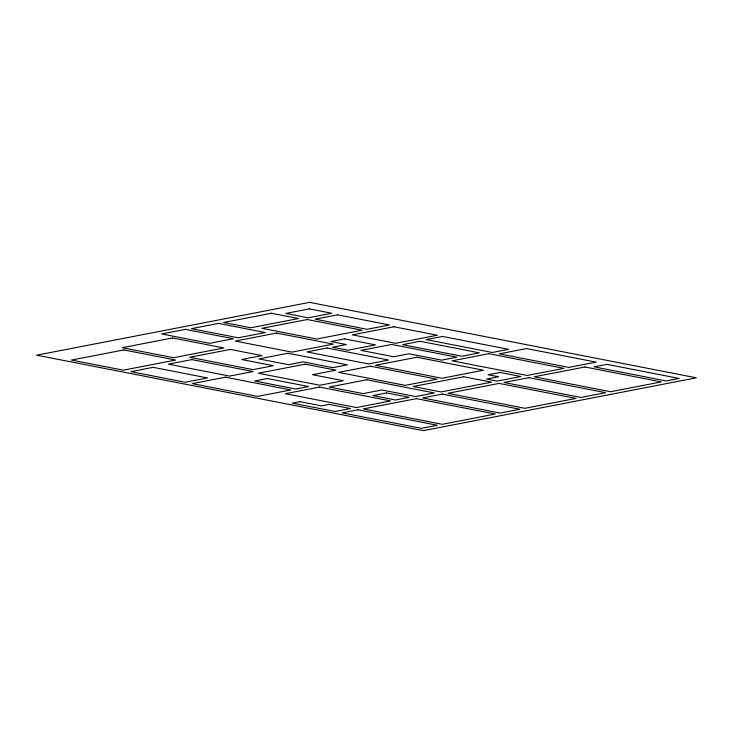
<?xml version="1.0" encoding="UTF-8"?>
<svg xmlns="http://www.w3.org/2000/svg" width="733" height="733" viewBox="0 0 733 733"><rect width="100%" height="100%" fill="white"/><g stroke="black" fill="none" stroke-linecap="round" stroke-linejoin="round"><path stroke-width="1.1" d="M309.592 302.372L36.65 355.184L423.408 430.628L696.35 377.816L309.592 302.372M185.357 329.374L161.691 333.955L209.675 343.319L233.351 338.738L185.357 329.374M218.544 323.409L191.441 328.659L238.243 337.785L265.346 332.544L218.544 323.409M271.467 313.248L223.647 322.502L250.713 327.788L298.533 318.534L271.467 313.248M309.335 308.886L285.788 313.44L308.272 317.829L331.82 313.275L309.335 308.886M172.539 337.968L122.209 347.708L173.501 357.713L223.831 347.983L172.539 337.968M123.859 349.934L71.468 360.068L123.281 370.183L175.673 360.04L123.859 349.934M307.283 319.533L261.965 328.302L316.839 339.012L362.166 330.244L307.283 319.533M337.601 314.851L315.208 319.185L367.059 329.291L389.452 324.966L337.601 314.851M276.598 333.057L235.256 341.065L291.908 352.115L333.249 344.116L276.598 333.057M230.309 349.421L189.719 357.273L253.041 369.634L273.345 365.703L241.679 359.527L261.974 355.597L230.309 349.421M191.881 359.601L168.37 364.154L229.594 376.093L253.105 371.549L191.881 359.601M153.151 367.343L130.85 371.658L185.229 382.26L207.521 377.944L153.151 367.343M394.033 326.771L352.243 334.853L395.591 343.31L437.381 335.228L394.033 326.771M344.657 338.884L330.922 341.541L346.324 344.537L332.59 347.204L347.992 350.2L375.461 344.886L344.657 338.884M288.014 353.26L258.859 358.895L288.545 364.686L303.123 361.864L332.809 367.664L347.387 364.842L288.014 353.26M327.019 348.019L306.907 351.904L368.452 363.916L388.563 360.022L327.019 348.019M391.669 344.446L360.975 350.383L393.621 356.76L408.968 353.792L441.623 360.16L456.961 357.191L391.669 344.446M225.416 377.183L192.165 383.616L257.622 396.388L290.864 389.956L225.416 377.183M442.485 336.429L426.194 339.59L492.319 352.491L508.61 349.329L442.485 336.429M420.018 341.285L402.527 344.666L461.863 356.238L479.355 352.857L420.018 341.285M305.166 364.173L258.328 373.234L319.927 385.246L343.346 380.72L312.551 374.71L335.961 370.174L305.166 364.173M267.371 378.503L254.608 380.977L295.766 389.003L308.52 386.538L267.371 378.503M370.44 366.198L338.582 372.364L405.23 385.366L437.088 379.199L370.44 366.198M416.894 357.237L375.388 365.263L441.981 378.255L483.487 370.229L416.894 357.237M488.856 353.709L452.124 360.819L527.201 375.47L563.934 368.36L488.856 353.709M319.606 387.088L285.366 393.713L356.375 407.566L390.625 400.942L319.606 387.088M526.541 348.56L499.255 353.837L568.826 367.416L596.112 362.129L526.541 348.56M366.793 379.767L329.319 387.024L363.11 393.612L381.847 389.993L415.648 396.58L434.385 392.961L366.793 379.767M299.953 401.666L292.302 403.15L335.164 411.515L350.475 408.547L329.044 404.369L321.384 405.853L299.953 401.666M463.659 376.753L413.201 386.52L441.009 391.944L491.467 382.177L463.659 376.753M386.566 392.925L372.868 395.573L395.518 399.998L409.216 397.341L386.566 392.925M499.97 372.437L488.077 374.737L498.532 376.78L486.648 379.08L497.102 381.123L520.879 376.515L499.97 372.437M358.016 409.784L342.1 412.871L421.365 428.329L437.28 425.25L358.016 409.784M416.445 398.642L363.311 408.922L442.173 424.306L495.297 414.026L416.445 398.642M442.356 394.107L422.584 397.937L500.19 413.073L519.972 409.252L442.356 394.107M499.063 383.405L447.945 393.3L524.865 408.299L575.991 398.413L499.063 383.405M528.805 377.678L504.038 382.47L580.884 397.469L605.65 392.677L528.805 377.678M584.971 366.986L534.137 376.817L610.543 391.724L661.377 381.893L584.971 366.986M607.016 364.365L594.096 366.866L666.27 380.94L679.189 378.448L607.016 364.365"/></g></svg>
